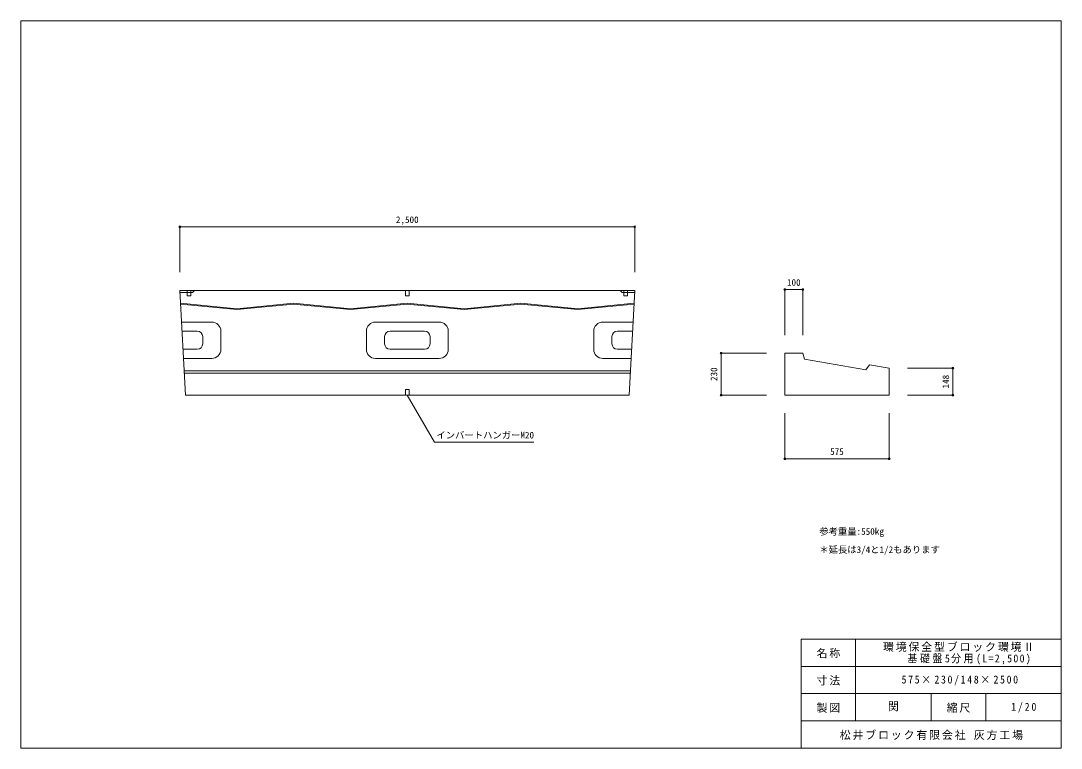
# Model space of a CAD drawing. Units: millimetres, scale not verified. Extents: x 110 to 5830, y 100 to 4100.
import ezdxf
from ezdxf.enums import TextEntityAlignment as Align

# ---------------------------------------------------------------- set-up
doc = ezdxf.new("R2010")
doc.units = ezdxf.units.MM
doc.header["$LTSCALE"] = 20
doc.header["$PDMODE"] = 32
doc.header["$PDSIZE"] = 10
for name, color, linetype, lineweight in [('_0-0_', 7, 'Continuous', 18), ('_0-1_', 7, 'Continuous', 18), ('_0-2_', 4, 'Continuous', 9)]:
    doc.layers.add(name, color=color, linetype=linetype, lineweight=lineweight)
doc.styles.add('ＭＳ ゴシック', font='')
doc.styles.get('ＭＳ ゴシック').set_extended_font_data('MS Gothic')

msp = doc.modelspace()

# ---------------------------------------------------------------- linework, layer by layer
at = {"layer": '_0-0_'}
for p, q in [((5830, 4100), (110, 4100)), ((110, 4100), (110, 100)), ((5830, 100), (5830, 4100)), ((5830, 700), (4400, 700)), ((4400, 100), (4400, 700)), ((4700, 250), (4700, 700)), ((5830, 550), (4400, 550)), ((5830, 400), (4400, 400)), ((5115, 250), (5115, 400)), ((5415, 250), (5415, 400)), ((5830, 250), (4400, 250)), ((110, 100), (5830, 100))]:
    msp.add_line(p, q, dxfattribs=at)
at = {"layer": '_0-1_'}
for p, q in [((984.99, 2616.87), (3484.99, 2616.87)), ((984.99, 2616.87), (1014.99, 2041.87)), ((1054.3, 2606.18), (985.55, 2606.18)), ((1024.99, 2616.87), (1044.99, 2616.87)), ((1024.99, 2586.87), (1024.99, 2616.87)), ((1044.99, 2586.87), (1024.99, 2586.87)), ((1044.99, 2616.87), (1044.99, 2586.87)), ((1064.99, 2616.87), (1054.3, 2606.18)), ((2224.99, 2616.87), (2244.99, 2616.87)), ((2224.99, 2586.87), (2224.99, 2616.87)), ((2244.99, 2586.87), (2224.99, 2586.87)), ((2244.99, 2616.87), (2244.99, 2586.87)), ((3404.99, 2616.87), (3415.69, 2606.18)), ((3415.69, 2606.18), (3484.44, 2606.18)), ((3424.99, 2616.87), (3444.99, 2616.87)), ((3424.99, 2586.87), (3424.99, 2616.87)), ((3444.99, 2586.87), (3424.99, 2586.87)), ((3444.99, 2616.87), (3444.99, 2586.87)), ((3454.99, 2041.87), (3484.99, 2616.87)), ((988.65, 2546.87), (1297.49, 2516.87)), ((988.93, 2541.49), (1297.49, 2511.87)), ((1297.49, 2516.87), (1609.99, 2546.87)), ((1297.49, 2511.87), (1609.99, 2541.87)), ((1609.99, 2546.87), (1922.49, 2516.87)), ((1609.99, 2541.87), (1922.49, 2511.87)), ((1922.49, 2516.87), (2234.99, 2546.87)), ((1922.49, 2511.87), (2234.99, 2541.87)), ((2234.99, 2546.87), (2547.49, 2516.87)), ((2234.99, 2541.87), (2547.49, 2511.87)), ((2547.49, 2516.87), (2859.99, 2546.87)), ((2547.49, 2511.87), (2859.99, 2541.87)), ((2859.99, 2546.87), (3172.49, 2516.87)), ((2859.99, 2541.87), (3172.49, 2511.87)), ((3172.49, 2516.87), (3481.34, 2546.87)), ((3172.49, 2511.87), (3481.06, 2541.49)), ((1159.99, 2443.52), (994.04, 2443.52)), ((2409.99, 2443.52), (2059.99, 2443.52)), ((3475.95, 2443.52), (3309.99, 2443.52)), ((1079.99, 2393.52), (996.65, 2393.52)), ((1109.99, 2323.52), (1109.99, 2363.52)), ((1209.99, 2293.52), (1209.99, 2393.52)), ((2009.99, 2393.52), (2009.99, 2293.52)), ((2109.99, 2363.52), (2109.99, 2323.52)), ((2329.99, 2393.52), (2139.99, 2393.52)), ((2359.99, 2323.52), (2359.99, 2363.52)), ((2459.99, 2293.52), (2459.99, 2393.52)), ((3259.99, 2393.52), (3259.99, 2293.52)), ((3359.99, 2363.52), (3359.99, 2323.52)), ((3473.34, 2393.52), (3389.99, 2393.52)), ((1001.86, 2293.52), (1079.99, 2293.52)), ((2139.99, 2293.52), (2329.99, 2293.52)), ((3389.99, 2293.52), (3468.12, 2293.52)), ((1004.47, 2243.52), (1159.99, 2243.52)), ((2059.99, 2243.52), (2409.99, 2243.52)), ((3309.99, 2243.52), (3465.52, 2243.52)), ((4309.96, 2271.87), (4309.96, 2041.87)), ((4309.96, 2271.87), (4409.96, 2271.87)), ((4419.29, 2239.16), (4409.96, 2271.87)), ((4419.29, 2239.16), (4755.71, 2181.56)), ((3461.95, 2175.17), (1008.04, 2175.17)), ((4755.71, 2181.56), (4776.54, 2208.43)), ((4884.96, 2189.87), (4776.54, 2208.43)), ((4884.96, 2041.87), (4884.96, 2189.87)), ((3461.26, 2161.87), (1008.73, 2161.87)), ((2224.99, 2071.87), (2244.99, 2071.87)), ((2224.99, 2041.87), (2224.99, 2071.87)), ((2244.99, 2071.87), (2244.99, 2041.87)), ((1014.99, 2041.87), (3454.99, 2041.87)), ((2244.99, 2041.87), (2224.99, 2041.87)), ((4309.96, 2041.87), (4884.96, 2041.87))]:
    msp.add_line(p, q, dxfattribs=at)
for centre, radius, start, end in [((1159.99, 2393.52), 50, 0, 90), ((2059.99, 2393.52), 50, 90, 180), ((2409.99, 2393.52), 50, 0, 90), ((3309.99, 2393.52), 50, 90, 180), ((1079.99, 2363.52), 30, 0, 90), ((2139.99, 2363.52), 30, 90, 180), ((2329.99, 2363.52), 30, 0, 90), ((3389.99, 2363.52), 30, 90, 180), ((1079.99, 2323.52), 30, 270, 0), ((1159.99, 2293.52), 50, 270, 0), ((2059.99, 2293.52), 50, 180, 270), ((2139.99, 2323.52), 30, 180, 270), ((2329.99, 2323.52), 30, 270, 0), ((2409.99, 2293.52), 50, 270, 0), ((3309.99, 2293.52), 50, 180, 270), ((3389.99, 2323.52), 30, 180, 270)]:
    msp.add_arc(centre, radius, start, end, dxfattribs=at)
at = {"layer": '_0-2_'}
for p, q in [((984.99, 2966.87), (3484.99, 2966.87)), ((984.99, 2966.87), (984.99, 2716.87)), ((3484.99, 2966.87), (3484.99, 2716.87)), ((4309.96, 2621.87), (4409.96, 2621.87)), ((4309.96, 2621.87), (4309.96, 2371.87)), ((4409.96, 2621.87), (4409.96, 2371.87)), ((3959.96, 2041.87), (3959.96, 2271.87)), ((3959.96, 2271.87), (4209.96, 2271.87)), ((5234.96, 2189.87), (4984.96, 2189.87)), ((5234.96, 2041.87), (5234.96, 2189.87)), ((3959.96, 2041.87), (4209.96, 2041.87)), ((5234.96, 2041.87), (4984.96, 2041.87)), ((4309.96, 1691.87), (4309.96, 1941.87)), ((4884.96, 1691.87), (4884.96, 1941.87)), ((4309.96, 1691.87), (4884.96, 1691.87))]:
    msp.add_line(p, q, dxfattribs=at)
at = {"layer": '_0-2_', "color": 7, "lineweight": 18}
for p, q in [((2234.99, 2041.87), (2384.99, 1782.06)), ((2384.99, 1782.06), (2929.99, 1782.06))]:
    msp.add_line(p, q, dxfattribs=at)
at = {"layer": '_0-2_'}
for p in [(984.99, 2966.87), (3484.99, 2966.87), (4309.96, 2621.87), (4409.96, 2621.87), (3959.96, 2271.87), (5234.96, 2189.87), (3959.96, 2041.87), (5234.96, 2041.87), (4309.96, 1691.87), (4884.96, 1691.87)]:
    msp.add_point(p, dxfattribs=at)

# ---------------------------------------------------------------- texts
at = {"layer": '_0-0_', "color": 4, "style": 'ＭＳ ゴシック'}
msp.add_text('参考重量:550㎏', height=36.66, dxfattribs=at).set_placement((4500, 1262.5), align=Align.BOTTOM_LEFT)
at = {"layer": '_0-0_', "style": 'ＭＳ ゴシック'}
msp.add_text('関', height=43.99, dxfattribs=at).set_placement((4877.5, 295), align=Align.BOTTOM_LEFT)
at = {"layer": '_0-0_', "char_height": 43.99, "attachment_point": 7, "style": 'ＭＳ ゴシック'}
for s, insert in [('\\T1.17;名称', (4485, 595)), ('\\T1.17;環境保全型ブロック環境Ⅱ', (4850, 630)), ('\\T1.27;\\W0.9;基礎盤5分用(L=2,500)', (4985, 560)), ('\\T1.17;寸法', (4485, 445)), ('\\T1.34;\\W0.9;575×230/148×2500', (4952.5, 445)), ('\\T1.17;製図', (4485, 295)), ('\\T1.17;縮尺', (5200, 295)), ('\\T1.38;\\W0.9;1/20', (5555, 295)), ('\\T1.17;松井ブロック有限会社\\~灰方工場', (4612.5, 145))]:
    msp.add_mtext(s, dxfattribs=dict(at, insert=insert))
at = {"layer": '_0-1_', "color": 4, "style": 'ＭＳ ゴシック'}
msp.add_text('＊延長は3/4と1/2もあります', height=36.66, dxfattribs=at).set_placement((4500, 1162.5), align=Align.BOTTOM_LEFT)
at = {"layer": '_0-2_', "style": 'ＭＳ ゴシック'}
for s, p in [('2,500', (2172.49, 2976.87)), ('100', (4322.46, 2631.87)), ('インバートハンガーM20', (2394.99, 1792.06)), ('575', (4559.96, 1701.87))]:
    msp.add_text(s, height=36.66, dxfattribs=at).set_placement(p, align=Align.BOTTOM_LEFT)
for s, p in [('230', (3949.96, 2119.37)), ('148', (5224.96, 2078.37))]:
    msp.add_text(s, height=36.66, rotation=90, dxfattribs=at).set_placement(p, align=Align.BOTTOM_LEFT)

doc.saveas('drawing.dxf')
